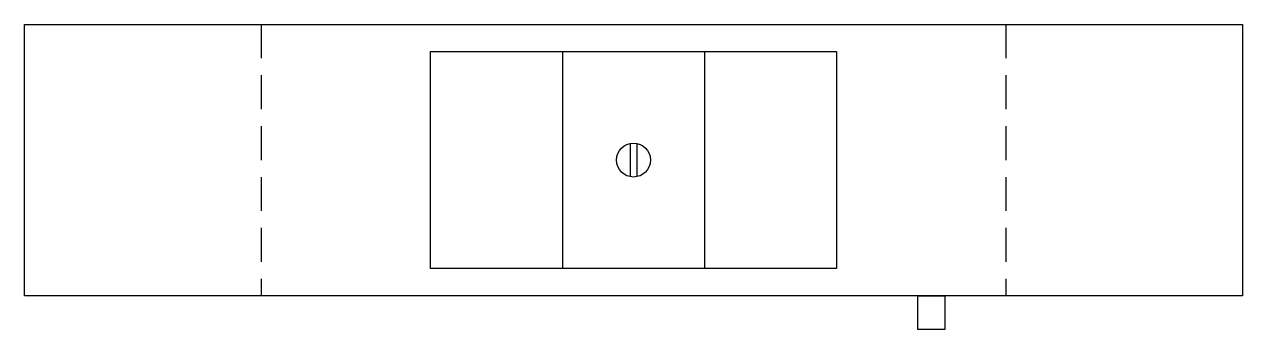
# Model space of a CAD drawing. Header units: inches. Extents: x 0 to 180, y 0 to 45.
import ezdxf

# ---------------------------------------------------------------- set-up
doc = ezdxf.new("R2010")
doc.units = ezdxf.units.IN
doc.linetypes.add('ASVLTYPE', pattern=[0.75, 0.5, -0.25])

# ---------------------------------------------------------------- blocks, each defined once
blk = doc.blocks.new('EM4H06-3')
at = {"color": 85, "linetype": 'ASVLTYPE', "ltscale": 10}
for p, q in [((35, 40), (35, 0)), ((145, 40), (145, 0))]:
    blk.add_line(p, q, dxfattribs=at)
at = {"color": 85}
for p, q in [((79.5, 36), (79.5, 4)), ((100.5, 36), (100.5, 4)), ((89.5, 22.45), (89.5, 17.55)), ((90.5, 22.45), (90.5, 17.55))]:
    blk.add_line(p, q, dxfattribs=at)
for points in [[(0, 40), (180, 40), (180, 0), (0, 0)], [(60, 36), (120, 36), (120, 4), (60, 4)], [(135.99, 0), (135.99, -5), (131.99, -5), (131.99, 0)]]:
    blk.add_lwpolyline(points, close=True, dxfattribs=at)
blk.add_circle((90, 20), 2.5, dxfattribs=at)

msp = doc.modelspace()

# ---------------------------------------------------------------- block references
msp.add_blockref('EM4H06-3', (0, 5))

doc.saveas('drawing.dxf')
